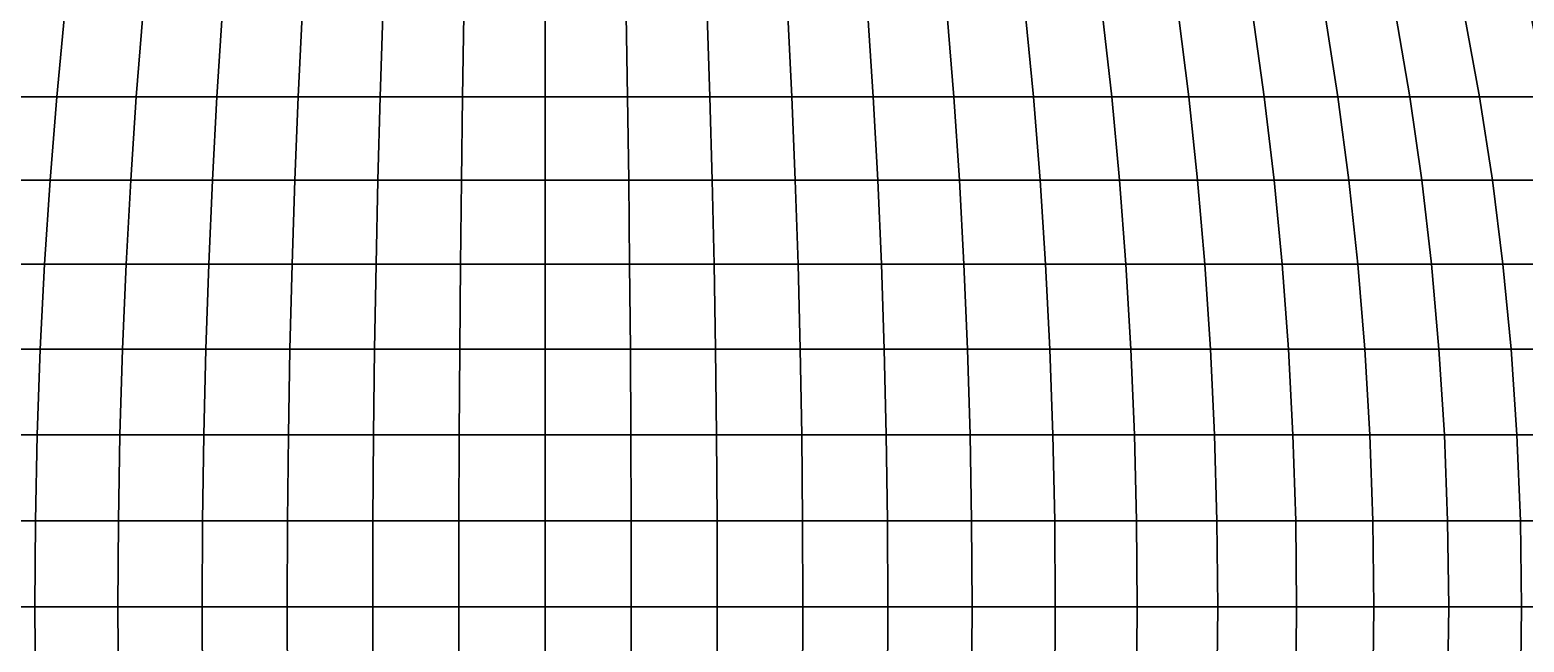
# Model space of a CAD drawing. Extents: x -610 to 610, y -610 to 610.
# Drawn here: x -179 to 340, y -12 to 200 of the extents above; entities that cross this region are included whole.
import ezdxf

# ---------------------------------------------------------------- set-up
doc = ezdxf.new("R2010")
doc.units = 0

msp = doc.modelspace()

# ---------------------------------------------------------------- linework, layer by layer
for points in [[(-196.524979, 176.957535, -549.250549), (-193.363068, 205.368057, -540.413574), (-166.613327, 205.368057, -549.250549), (-169.337814, 176.957535, -558.231934)], [(-169.337814, 176.957535, 558.231934), (-166.613327, 205.368057, 549.250549), (-193.363068, 205.368057, 540.413574), (-196.524979, 176.957535, 549.250549)], [(-169.337814, 176.957535, -558.231934), (-166.613327, 205.368057, -549.250549), (-139.462189, 205.368057, -556.764221), (-141.742691, 176.957535, -565.86853)], [(-141.742691, 176.957535, 565.86853), (-139.462189, 205.368057, 556.764221), (-166.613327, 205.368057, 549.250549), (-169.337814, 176.957535, 558.231934)], [(-141.742691, 176.957535, -565.86853), (-139.462189, 205.368057, -556.764221), (-111.975067, 205.368057, -562.936707), (-113.806099, 176.957535, -572.141907)], [(-113.806099, 176.957535, 572.141907), (-111.975067, 205.368057, 562.936707), (-139.462189, 205.368057, 556.764221), (-141.742691, 176.957535, 565.86853)], [(-113.806099, 176.957535, -572.141907), (-111.975067, 205.368057, -562.936707), (-84.218201, 205.368057, -567.75293), (-85.595345, 176.957535, -577.036926)], [(-85.595345, 176.957535, 577.036926), (-84.218201, 205.368057, 567.75293), (-111.975067, 205.368057, 562.936707), (-113.806099, 176.957535, 572.141907)], [(-85.595345, 176.957535, -577.036926), (-84.218201, 205.368057, -567.75293), (-56.258434, 205.368057, -571.201477), (-57.178379, 176.957535, -580.541809)], [(-57.178379, 176.957535, 580.541809), (-56.258434, 205.368057, 571.201477), (-84.218201, 205.368057, 567.75293), (-85.595345, 176.957535, 577.036926)], [(-57.178379, 176.957535, -580.541809), (-56.258434, 205.368057, -571.201477), (-28.163141, 205.368057, -573.273926), (-28.623669, 176.957535, -582.648132)], [(-28.623669, 176.957535, 582.648132), (-28.163141, 205.368057, 573.273926), (-56.258434, 205.368057, 571.201477), (-57.178379, 176.957535, 580.541809)], [(-28.623669, 176.957535, -582.648132), (-28.163141, 205.368057, -573.273926), (0, 205.368057, -573.965271), (0, 176.957535, -583.35083)], [(0, 176.957535, 583.35083), (0, 205.368057, 573.965271), (-28.163141, 205.368057, 573.273926), (-28.623669, 176.957535, 582.648132)], [(28.623669, 176.957535, -582.648132), (0, 176.957535, -583.35083), (0, 205.368057, -573.965271), (28.163141, 205.368057, -573.273926)], [(0, 176.957535, 583.35083), (28.623669, 176.957535, 582.648132), (28.163141, 205.368057, 573.273926), (0, 205.368057, 573.965271)], [(57.178379, 176.957535, -580.541809), (28.623669, 176.957535, -582.648132), (28.163141, 205.368057, -573.273926), (56.258434, 205.368057, -571.201477)], [(28.623669, 176.957535, 582.648132), (57.178379, 176.957535, 580.541809), (56.258434, 205.368057, 571.201477), (28.163141, 205.368057, 573.273926)], [(85.595345, 176.957535, -577.036926), (57.178379, 176.957535, -580.541809), (56.258434, 205.368057, -571.201477), (84.218201, 205.368057, -567.75293)], [(57.178379, 176.957535, 580.541809), (85.595345, 176.957535, 577.036926), (84.218201, 205.368057, 567.75293), (56.258434, 205.368057, 571.201477)], [(113.806099, 176.957535, -572.141907), (85.595345, 176.957535, -577.036926), (84.218201, 205.368057, -567.75293), (111.975067, 205.368057, -562.936707)], [(85.595345, 176.957535, 577.036926), (113.806099, 176.957535, 572.141907), (111.975067, 205.368057, 562.936707), (84.218201, 205.368057, 567.75293)], [(141.742691, 176.957535, -565.86853), (113.806099, 176.957535, -572.141907), (111.975067, 205.368057, -562.936707), (139.462189, 205.368057, -556.764221)], [(113.806099, 176.957535, 572.141907), (141.742691, 176.957535, 565.86853), (139.462189, 205.368057, 556.764221), (111.975067, 205.368057, 562.936707)], [(169.337814, 176.957535, -558.231934), (141.742691, 176.957535, -565.86853), (139.462189, 205.368057, -556.764221), (166.613327, 205.368057, -549.250549)], [(141.742691, 176.957535, 565.86853), (169.337814, 176.957535, 558.231934), (166.613327, 205.368057, 549.250549), (139.462189, 205.368057, 556.764221)], [(196.524979, 176.957535, -549.250549), (169.337814, 176.957535, -558.231934), (166.613327, 205.368057, -549.250549), (193.363068, 205.368057, -540.413574)], [(169.337814, 176.957535, 558.231934), (196.524979, 176.957535, 549.250549), (193.363068, 205.368057, 540.413574), (166.613327, 205.368057, 549.250549)], [(223.238693, 176.957535, -538.945862), (196.524979, 176.957535, -549.250549), (193.363068, 205.368057, -540.413574), (219.647003, 205.368057, -530.27478)], [(196.524979, 176.957535, 549.250549), (223.238693, 176.957535, 538.945862), (219.647003, 205.368057, 530.27478), (193.363068, 205.368057, 540.413574)], [(249.414612, 176.957535, -527.342896), (223.238693, 176.957535, -538.945862), (219.647003, 205.368057, -530.27478), (245.401779, 205.368057, -518.858459)], [(223.238693, 176.957535, 538.945862), (249.414612, 176.957535, 527.342896), (245.401779, 205.368057, 518.858459), (219.647003, 205.368057, 530.27478)], [(274.989685, 176.957535, -514.469482), (249.414612, 176.957535, -527.342896), (245.401779, 205.368057, -518.858459), (270.565338, 205.368057, -506.192169)], [(249.414612, 176.957535, 527.342896), (274.989685, 176.957535, 514.469482), (270.565338, 205.368057, 506.192169), (245.401779, 205.368057, 518.858459)], [(299.902252, 176.957535, -500.356689), (274.989685, 176.957535, -514.469482), (270.565338, 205.368057, -506.192169), (295.077118, 205.368057, -492.306427)], [(274.989685, 176.957535, 514.469482), (299.902252, 176.957535, 500.356689), (295.077118, 205.368057, 492.306427), (270.565338, 205.368057, 506.192169)], [(324.092346, 176.957535, -485.038483), (299.902252, 176.957535, -500.356689), (295.077118, 205.368057, -492.306427), (318.878021, 205.368057, -477.23468)], [(299.902252, 176.957535, 500.356689), (324.092346, 176.957535, 485.038483), (318.878021, 205.368057, 477.23468), (295.077118, 205.368057, 492.306427)], [(347.501678, 176.957535, -468.551788), (324.092346, 176.957535, -485.038483), (318.878021, 205.368057, -477.23468), (341.910706, 205.368057, -461.013214)], [(324.092346, 176.957535, 485.038483), (347.501678, 176.957535, 468.551788), (341.910706, 205.368057, 461.013214), (318.878021, 205.368057, 477.23468)], [(-199.21344, 148.120712, -556.764221), (-196.524979, 176.957535, -549.250549), (-169.337814, 176.957535, -558.231934), (-171.654343, 148.120712, -565.86853)], [(-171.654343, 148.120712, 565.86853), (-169.337814, 176.957535, 558.231934), (-196.524979, 176.957535, 549.250549), (-199.21344, 148.120712, 556.764221)], [(-171.654343, 148.120712, -565.86853), (-169.337814, 176.957535, -558.231934), (-141.742691, 176.957535, -565.86853), (-143.681732, 148.120712, -573.609619)], [(-143.681732, 148.120712, 573.609619), (-141.742691, 176.957535, 565.86853), (-169.337814, 176.957535, 558.231934), (-171.654343, 148.120712, 565.86853)], [(-143.681732, 148.120712, -573.609619), (-141.742691, 176.957535, -565.86853), (-113.806099, 176.957535, -572.141907), (-115.362961, 148.120712, -579.96875)], [(-115.362961, 148.120712, 579.96875), (-113.806099, 176.957535, 572.141907), (-141.742691, 176.957535, 565.86853), (-143.681732, 148.120712, 573.609619)], [(-115.362961, 148.120712, -579.96875), (-113.806099, 176.957535, -572.141907), (-85.595345, 176.957535, -577.036926), (-86.766289, 148.120712, -584.930786)], [(-86.766289, 148.120712, 584.930786), (-85.595345, 176.957535, 577.036926), (-113.806099, 176.957535, 572.141907), (-115.362961, 148.120712, 579.96875)], [(-86.766289, 148.120712, -584.930786), (-85.595345, 176.957535, -577.036926), (-57.178379, 176.957535, -580.541809), (-57.960579, 148.120712, -588.483643)], [(-57.960579, 148.120712, 588.483643), (-57.178379, 176.957535, 580.541809), (-85.595345, 176.957535, 577.036926), (-86.766289, 148.120712, 584.930786)], [(-57.960579, 148.120712, -588.483643), (-57.178379, 176.957535, -580.541809), (-28.623669, 176.957535, -582.648132), (-29.01524, 148.120712, -590.618774)], [(-29.01524, 148.120712, 590.618774), (-28.623669, 176.957535, 582.648132), (-57.178379, 176.957535, 580.541809), (-57.960579, 148.120712, 588.483643)], [(-29.01524, 148.120712, -590.618774), (-28.623669, 176.957535, -582.648132), (0, 176.957535, -583.35083), (0, 148.120712, -591.331055)], [(0, 148.120712, 591.331055), (0, 176.957535, 583.35083), (-28.623669, 176.957535, 582.648132), (-29.01524, 148.120712, 590.618774)], [(29.01524, 148.120712, -590.618774), (0, 148.120712, -591.331055), (0, 176.957535, -583.35083), (28.623669, 176.957535, -582.648132)], [(0, 148.120712, 591.331055), (29.01524, 148.120712, 590.618774), (28.623669, 176.957535, 582.648132), (0, 176.957535, 583.35083)], [(57.960579, 148.120712, -588.483643), (29.01524, 148.120712, -590.618774), (28.623669, 176.957535, -582.648132), (57.178379, 176.957535, -580.541809)], [(29.01524, 148.120712, 590.618774), (57.960579, 148.120712, 588.483643), (57.178379, 176.957535, 580.541809), (28.623669, 176.957535, 582.648132)], [(86.766289, 148.120712, -584.930786), (57.960579, 148.120712, -588.483643), (57.178379, 176.957535, -580.541809), (85.595345, 176.957535, -577.036926)], [(57.960579, 148.120712, 588.483643), (86.766289, 148.120712, 584.930786), (85.595345, 176.957535, 577.036926), (57.178379, 176.957535, 580.541809)], [(115.362961, 148.120712, -579.96875), (86.766289, 148.120712, -584.930786), (85.595345, 176.957535, -577.036926), (113.806099, 176.957535, -572.141907)], [(86.766289, 148.120712, 584.930786), (115.362961, 148.120712, 579.96875), (113.806099, 176.957535, 572.141907), (85.595345, 176.957535, 577.036926)], [(143.681732, 148.120712, -573.609619), (115.362961, 148.120712, -579.96875), (113.806099, 176.957535, -572.141907), (141.742691, 176.957535, -565.86853)], [(115.362961, 148.120712, 579.96875), (143.681732, 148.120712, 573.609619), (141.742691, 176.957535, 565.86853), (113.806099, 176.957535, 572.141907)], [(171.654343, 148.120712, -565.86853), (143.681732, 148.120712, -573.609619), (141.742691, 176.957535, -565.86853), (169.337814, 176.957535, -558.231934)], [(143.681732, 148.120712, 573.609619), (171.654343, 148.120712, 565.86853), (169.337814, 176.957535, 558.231934), (141.742691, 176.957535, 565.86853)], [(199.21344, 148.120712, -556.764221), (171.654343, 148.120712, -565.86853), (169.337814, 176.957535, -558.231934), (196.524979, 176.957535, -549.250549)], [(171.654343, 148.120712, 565.86853), (199.21344, 148.120712, 556.764221), (196.524979, 176.957535, 549.250549), (169.337814, 176.957535, 558.231934)], [(226.292603, 148.120712, -546.318665), (199.21344, 148.120712, -556.764221), (196.524979, 176.957535, -549.250549), (223.238693, 176.957535, -538.945862)], [(199.21344, 148.120712, 556.764221), (226.292603, 148.120712, 546.318665), (223.238693, 176.957535, 538.945862), (196.524979, 176.957535, 549.250549)], [(252.826614, 148.120712, -534.556946), (226.292603, 148.120712, -546.318665), (223.238693, 176.957535, -538.945862), (249.414612, 176.957535, -527.342896)], [(226.292603, 148.120712, 546.318665), (252.826614, 148.120712, 534.556946), (249.414612, 176.957535, 527.342896), (223.238693, 176.957535, 538.945862)], [(278.751526, 148.120712, -521.507385), (252.826614, 148.120712, -534.556946), (249.414612, 176.957535, -527.342896), (274.989685, 176.957535, -514.469482)], [(252.826614, 148.120712, 534.556946), (278.751526, 148.120712, 521.507385), (274.989685, 176.957535, 514.469482), (249.414612, 176.957535, 527.342896)], [(304.004913, 148.120712, -507.201569), (278.751526, 148.120712, -521.507385), (274.989685, 176.957535, -514.469482), (299.902252, 176.957535, -500.356689)], [(278.751526, 148.120712, 521.507385), (304.004913, 148.120712, 507.201569), (299.902252, 176.957535, 500.356689), (274.989685, 176.957535, 514.469482)], [(328.525909, 148.120712, -491.673798), (304.004913, 148.120712, -507.201569), (299.902252, 176.957535, -500.356689), (324.092346, 176.957535, -485.038483)], [(304.004913, 148.120712, 507.201569), (328.525909, 148.120712, 491.673798), (324.092346, 176.957535, 485.038483), (299.902252, 176.957535, 500.356689)], [(352.255493, 148.120712, -474.961548), (328.525909, 148.120712, -491.673798), (324.092346, 176.957535, -485.038483), (347.501678, 176.957535, -468.551788)], [(328.525909, 148.120712, 491.673798), (352.255493, 148.120712, 474.961548), (347.501678, 176.957535, 468.551788), (324.092346, 176.957535, 485.038483)], [(-201.421967, 118.927063, -562.936707), (-199.21344, 148.120712, -556.764221), (-171.654343, 148.120712, -565.86853), (-173.557358, 118.927063, -572.141907)], [(-173.557358, 118.927063, 572.141907), (-171.654343, 148.120712, 565.86853), (-199.21344, 148.120712, 556.764221), (-201.421967, 118.927063, 562.936707)], [(-173.557358, 118.927063, -572.141907), (-171.654343, 148.120712, -565.86853), (-143.681732, 148.120712, -573.609619), (-145.274612, 118.927063, -579.96875)], [(-145.274612, 118.927063, 579.96875), (-143.681732, 148.120712, 573.609619), (-171.654343, 148.120712, 565.86853), (-173.557358, 118.927063, 572.141907)], [(-145.274612, 118.927063, -579.96875), (-143.681732, 148.120712, -573.609619), (-115.362961, 148.120712, -579.96875), (-116.641907, 118.927063, -586.398499)], [(-116.641907, 118.927063, 586.398499), (-115.362961, 148.120712, 579.96875), (-143.681732, 148.120712, 573.609619), (-145.274612, 118.927063, 579.96875)], [(-116.641907, 118.927063, -586.398499), (-115.362961, 148.120712, -579.96875), (-86.766289, 148.120712, -584.930786), (-87.728203, 118.927063, -591.415527)], [(-87.728203, 118.927063, 591.415527), (-86.766289, 148.120712, 584.930786), (-115.362961, 148.120712, 579.96875), (-116.641907, 118.927063, 586.398499)], [(-87.728203, 118.927063, -591.415527), (-86.766289, 148.120712, -584.930786), (-57.960579, 148.120712, -588.483643), (-58.603146, 118.927063, -595.007751)], [(-58.603146, 118.927063, 595.007751), (-57.960579, 148.120712, 588.483643), (-86.766289, 148.120712, 584.930786), (-87.728203, 118.927063, 591.415527)], [(-58.603146, 118.927063, -595.007751), (-57.960579, 148.120712, -588.483643), (-29.01524, 148.120712, -590.618774), (-29.33691, 118.927063, -597.166504)], [(-29.33691, 118.927063, 597.166504), (-29.01524, 148.120712, 590.618774), (-57.960579, 148.120712, 588.483643), (-58.603146, 118.927063, 595.007751)], [(-29.33691, 118.927063, -597.166504), (-29.01524, 148.120712, -590.618774), (0, 148.120712, -591.331055), (0, 118.927063, -597.886719)], [(0, 118.927063, 597.886719), (0, 148.120712, 591.331055), (-29.01524, 148.120712, 590.618774), (-29.33691, 118.927063, 597.166504)], [(29.33691, 118.927063, -597.166504), (0, 118.927063, -597.886719), (0, 148.120712, -591.331055), (29.01524, 148.120712, -590.618774)], [(0, 118.927063, 597.886719), (29.33691, 118.927063, 597.166504), (29.01524, 148.120712, 590.618774), (0, 148.120712, 591.331055)], [(58.603146, 118.927063, -595.007751), (29.33691, 118.927063, -597.166504), (29.01524, 148.120712, -590.618774), (57.960579, 148.120712, -588.483643)], [(29.33691, 118.927063, 597.166504), (58.603146, 118.927063, 595.007751), (57.960579, 148.120712, 588.483643), (29.01524, 148.120712, 590.618774)], [(87.728203, 118.927063, -591.415527), (58.603146, 118.927063, -595.007751), (57.960579, 148.120712, -588.483643), (86.766289, 148.120712, -584.930786)], [(58.603146, 118.927063, 595.007751), (87.728203, 118.927063, 591.415527), (86.766289, 148.120712, 584.930786), (57.960579, 148.120712, 588.483643)], [(116.641907, 118.927063, -586.398499), (87.728203, 118.927063, -591.415527), (86.766289, 148.120712, -584.930786), (115.362961, 148.120712, -579.96875)], [(87.728203, 118.927063, 591.415527), (116.641907, 118.927063, 586.398499), (115.362961, 148.120712, 579.96875), (86.766289, 148.120712, 584.930786)], [(145.274612, 118.927063, -579.96875), (116.641907, 118.927063, -586.398499), (115.362961, 148.120712, -579.96875), (143.681732, 148.120712, -573.609619)], [(116.641907, 118.927063, 586.398499), (145.274612, 118.927063, 579.96875), (143.681732, 148.120712, 573.609619), (115.362961, 148.120712, 579.96875)], [(173.557358, 118.927063, -572.141907), (145.274612, 118.927063, -579.96875), (143.681732, 148.120712, -573.609619), (171.654343, 148.120712, -565.86853)], [(145.274612, 118.927063, 579.96875), (173.557358, 118.927063, 572.141907), (171.654343, 148.120712, 565.86853), (143.681732, 148.120712, 573.609619)], [(201.421967, 118.927063, -562.936707), (173.557358, 118.927063, -572.141907), (171.654343, 148.120712, -565.86853), (199.21344, 148.120712, -556.764221)], [(173.557358, 118.927063, 572.141907), (201.421967, 118.927063, 562.936707), (199.21344, 148.120712, 556.764221), (171.654343, 148.120712, 565.86853)], [(228.801331, 118.927063, -552.375305), (201.421967, 118.927063, -562.936707), (199.21344, 148.120712, -556.764221), (226.292603, 148.120712, -546.318665)], [(201.421967, 118.927063, 562.936707), (228.801331, 118.927063, 552.375305), (226.292603, 148.120712, 546.318665), (199.21344, 148.120712, 556.764221)], [(255.629517, 118.927063, -540.483154), (228.801331, 118.927063, -552.375305), (226.292603, 148.120712, -546.318665), (252.826614, 148.120712, -534.556946)], [(228.801331, 118.927063, 552.375305), (255.629517, 118.927063, 540.483154), (252.826614, 148.120712, 534.556946), (226.292603, 148.120712, 546.318665)], [(281.841858, 118.927063, -527.289001), (255.629517, 118.927063, -540.483154), (252.826614, 148.120712, -534.556946), (278.751526, 148.120712, -521.507385)], [(255.629517, 118.927063, 540.483154), (281.841858, 118.927063, 527.289001), (278.751526, 148.120712, 521.507385), (252.826614, 148.120712, 534.556946)], [(307.375214, 118.927063, -512.824524), (281.841858, 118.927063, -527.289001), (278.751526, 148.120712, -521.507385), (304.004913, 148.120712, -507.201569)], [(281.841858, 118.927063, 527.289001), (307.375214, 118.927063, 512.824524), (304.004913, 148.120712, 507.201569), (278.751526, 148.120712, 521.507385)], [(332.16806, 118.927063, -497.124634), (307.375214, 118.927063, -512.824524), (304.004913, 148.120712, -507.201569), (328.525909, 148.120712, -491.673798)], [(307.375214, 118.927063, 512.824524), (332.16806, 118.927063, 497.124634), (328.525909, 148.120712, 491.673798), (304.004913, 148.120712, 507.201569)], [(356.160706, 118.927063, -480.227112), (332.16806, 118.927063, -497.124634), (328.525909, 148.120712, -491.673798), (352.255493, 148.120712, -474.961548)], [(332.16806, 118.927063, 497.124634), (356.160706, 118.927063, 480.227112), (352.255493, 148.120712, 474.961548), (328.525909, 148.120712, 491.673798)], [(-203.145248, 89.446892, -567.75293), (-201.421967, 118.927063, -562.936707), (-173.557358, 118.927063, -572.141907), (-175.042236, 89.446892, -577.036926)], [(-175.042236, 89.446892, 577.036926), (-173.557358, 118.927063, 572.141907), (-201.421967, 118.927063, 562.936707), (-203.145248, 89.446892, 567.75293)], [(-175.042236, 89.446892, -577.036926), (-173.557358, 118.927063, -572.141907), (-145.274612, 118.927063, -579.96875), (-146.517532, 89.446892, -584.930786)], [(-146.517532, 89.446892, 584.930786), (-145.274612, 118.927063, 579.96875), (-173.557358, 118.927063, 572.141907), (-175.042236, 89.446892, 577.036926)], [(-146.517532, 89.446892, -584.930786), (-145.274612, 118.927063, -579.96875), (-116.641907, 118.927063, -586.398499), (-117.639854, 89.446892, -591.415527)], [(-117.639854, 89.446892, 591.415527), (-116.641907, 118.927063, 586.398499), (-145.274612, 118.927063, 579.96875), (-146.517532, 89.446892, 584.930786)], [(-117.639854, 89.446892, -591.415527), (-116.641907, 118.927063, -586.398499), (-87.728203, 118.927063, -591.415527), (-88.478767, 89.446892, -596.475403)], [(-88.478767, 89.446892, 596.475403), (-87.728203, 118.927063, 591.415527), (-116.641907, 118.927063, 586.398499), (-117.639854, 89.446892, 591.415527)], [(-88.478767, 89.446892, -596.475403), (-87.728203, 118.927063, -591.415527), (-58.603146, 118.927063, -595.007751), (-59.10453, 89.446892, -600.098389)], [(-59.10453, 89.446892, 600.098389), (-58.603146, 118.927063, 595.007751), (-87.728203, 118.927063, 591.415527), (-88.478767, 89.446892, 596.475403)], [(-59.10453, 89.446892, -600.098389), (-58.603146, 118.927063, -595.007751), (-29.33691, 118.927063, -597.166504), (-29.587906, 89.446892, -602.275635)], [(-29.587906, 89.446892, 602.275635), (-29.33691, 118.927063, 597.166504), (-58.603146, 118.927063, 595.007751), (-59.10453, 89.446892, 600.098389)], [(-29.587906, 89.446892, -602.275635), (-29.33691, 118.927063, -597.166504), (0, 118.927063, -597.886719), (0, 89.446892, -603.002014)], [(0, 89.446892, 603.002014), (0, 118.927063, 597.886719), (-29.33691, 118.927063, 597.166504), (-29.587906, 89.446892, 602.275635)], [(29.587906, 89.446892, -602.275635), (0, 89.446892, -603.002014), (0, 118.927063, -597.886719), (29.33691, 118.927063, -597.166504)], [(0, 89.446892, 603.002014), (29.587906, 89.446892, 602.275635), (29.33691, 118.927063, 597.166504), (0, 118.927063, 597.886719)], [(59.10453, 89.446892, -600.098389), (29.587906, 89.446892, -602.275635), (29.33691, 118.927063, -597.166504), (58.603146, 118.927063, -595.007751)], [(29.587906, 89.446892, 602.275635), (59.10453, 89.446892, 600.098389), (58.603146, 118.927063, 595.007751), (29.33691, 118.927063, 597.166504)], [(88.478767, 89.446892, -596.475403), (59.10453, 89.446892, -600.098389), (58.603146, 118.927063, -595.007751), (87.728203, 118.927063, -591.415527)], [(59.10453, 89.446892, 600.098389), (88.478767, 89.446892, 596.475403), (87.728203, 118.927063, 591.415527), (58.603146, 118.927063, 595.007751)], [(117.639854, 89.446892, -591.415527), (88.478767, 89.446892, -596.475403), (87.728203, 118.927063, -591.415527), (116.641907, 118.927063, -586.398499)], [(88.478767, 89.446892, 596.475403), (117.639854, 89.446892, 591.415527), (116.641907, 118.927063, 586.398499), (87.728203, 118.927063, 591.415527)], [(146.517532, 89.446892, -584.930786), (117.639854, 89.446892, -591.415527), (116.641907, 118.927063, -586.398499), (145.274612, 118.927063, -579.96875)], [(117.639854, 89.446892, 591.415527), (146.517532, 89.446892, 584.930786), (145.274612, 118.927063, 579.96875), (116.641907, 118.927063, 586.398499)], [(175.042236, 89.446892, -577.036926), (146.517532, 89.446892, -584.930786), (145.274612, 118.927063, -579.96875), (173.557358, 118.927063, -572.141907)], [(146.517532, 89.446892, 584.930786), (175.042236, 89.446892, 577.036926), (173.557358, 118.927063, 572.141907), (145.274612, 118.927063, 579.96875)], [(203.145248, 89.446892, -567.75293), (175.042236, 89.446892, -577.036926), (173.557358, 118.927063, -572.141907), (201.421967, 118.927063, -562.936707)], [(175.042236, 89.446892, 577.036926), (203.145248, 89.446892, 567.75293), (201.421967, 118.927063, 562.936707), (173.557358, 118.927063, 572.141907)], [(230.758881, 89.446892, -557.101196), (203.145248, 89.446892, -567.75293), (201.421967, 118.927063, -562.936707), (228.801331, 118.927063, -552.375305)], [(203.145248, 89.446892, 567.75293), (230.758881, 89.446892, 557.101196), (228.801331, 118.927063, 552.375305), (201.421967, 118.927063, 562.936707)], [(257.816589, 89.446892, -545.107361), (230.758881, 89.446892, -557.101196), (228.801331, 118.927063, -552.375305), (255.629517, 118.927063, -540.483154)], [(230.758881, 89.446892, 557.101196), (257.816589, 89.446892, 545.107361), (255.629517, 118.927063, 540.483154), (228.801331, 118.927063, 552.375305)], [(284.253174, 89.446892, -531.800293), (257.816589, 89.446892, -545.107361), (255.629517, 118.927063, -540.483154), (281.841858, 118.927063, -527.289001)], [(257.816589, 89.446892, 545.107361), (284.253174, 89.446892, 531.800293), (281.841858, 118.927063, 527.289001), (255.629517, 118.927063, 540.483154)], [(310.004974, 89.446892, -517.212097), (284.253174, 89.446892, -531.800293), (281.841858, 118.927063, -527.289001), (307.375214, 118.927063, -512.824524)], [(284.253174, 89.446892, 531.800293), (310.004974, 89.446892, 517.212097), (307.375214, 118.927063, 512.824524), (281.841858, 118.927063, 527.289001)], [(335.009979, 89.446892, -501.377838), (310.004974, 89.446892, -517.212097), (307.375214, 118.927063, -512.824524), (332.16806, 118.927063, -497.124634)], [(310.004974, 89.446892, 517.212097), (335.009979, 89.446892, 501.377838), (332.16806, 118.927063, 497.124634), (307.375214, 118.927063, 512.824524)], [(359.207886, 89.446892, -484.335724), (335.009979, 89.446892, -501.377838), (332.16806, 118.927063, -497.124634), (356.160706, 118.927063, -480.227112)], [(335.009979, 89.446892, 501.377838), (359.207886, 89.446892, 484.335724), (356.160706, 118.927063, 480.227112), (332.16806, 118.927063, 497.124634)], [(-204.37915, 59.751247, -571.201477), (-203.145248, 89.446892, -567.75293), (-175.042236, 89.446892, -577.036926), (-176.105438, 59.751247, -580.541809)], [(-176.105438, 59.751247, 580.541809), (-175.042236, 89.446892, 577.036926), (-203.145248, 89.446892, 567.75293), (-204.37915, 59.751247, 571.201477)], [(-176.105438, 59.751247, -580.541809), (-175.042236, 89.446892, -577.036926), (-146.517532, 89.446892, -584.930786), (-147.407471, 59.751247, -588.483643)], [(-147.407471, 59.751247, 588.483643), (-146.517532, 89.446892, 584.930786), (-175.042236, 89.446892, 577.036926), (-176.105438, 59.751247, 580.541809)], [(-147.407471, 59.751247, -588.483643), (-146.517532, 89.446892, -584.930786), (-117.639854, 89.446892, -591.415527), (-118.354393, 59.751247, -595.007751)], [(-118.354393, 59.751247, 595.007751), (-117.639854, 89.446892, 591.415527), (-146.517532, 89.446892, 584.930786), (-147.407471, 59.751247, 588.483643)], [(-118.354393, 59.751247, -595.007751), (-117.639854, 89.446892, -591.415527), (-88.478767, 89.446892, -596.475403), (-89.01619, 59.751247, -600.098389)], [(-89.01619, 59.751247, 600.098389), (-88.478767, 89.446892, 596.475403), (-117.639854, 89.446892, 591.415527), (-118.354393, 59.751247, 595.007751)], [(-89.01619, 59.751247, -600.098389), (-88.478767, 89.446892, -596.475403), (-59.10453, 89.446892, -600.098389), (-59.463531, 59.751247, -603.743347)], [(-59.463531, 59.751247, 603.743347), (-59.10453, 89.446892, 600.098389), (-88.478767, 89.446892, 596.475403), (-89.01619, 59.751247, 600.098389)], [(-59.463531, 59.751247, -603.743347), (-59.10453, 89.446892, -600.098389), (-29.587906, 89.446892, -602.275635), (-29.767622, 59.751247, -605.933899)], [(-29.767622, 59.751247, 605.933899), (-29.587906, 89.446892, 602.275635), (-59.10453, 89.446892, 600.098389), (-59.463531, 59.751247, 603.743347)], [(-29.767622, 59.751247, -605.933899), (-29.587906, 89.446892, -602.275635), (0, 89.446892, -603.002014), (0, 59.751247, -606.664612)], [(0, 59.751247, 606.664612), (0, 89.446892, 603.002014), (-29.587906, 89.446892, 602.275635), (-29.767622, 59.751247, 605.933899)], [(29.767622, 59.751247, -605.933899), (0, 59.751247, -606.664612), (0, 89.446892, -603.002014), (29.587906, 89.446892, -602.275635)], [(0, 59.751247, 606.664612), (29.767622, 59.751247, 605.933899), (29.587906, 89.446892, 602.275635), (0, 89.446892, 603.002014)], [(59.463531, 59.751247, -603.743347), (29.767622, 59.751247, -605.933899), (29.587906, 89.446892, -602.275635), (59.10453, 89.446892, -600.098389)], [(29.767622, 59.751247, 605.933899), (59.463531, 59.751247, 603.743347), (59.10453, 89.446892, 600.098389), (29.587906, 89.446892, 602.275635)], [(89.01619, 59.751247, -600.098389), (59.463531, 59.751247, -603.743347), (59.10453, 89.446892, -600.098389), (88.478767, 89.446892, -596.475403)], [(59.463531, 59.751247, 603.743347), (89.01619, 59.751247, 600.098389), (88.478767, 89.446892, 596.475403), (59.10453, 89.446892, 600.098389)], [(118.354393, 59.751247, -595.007751), (89.01619, 59.751247, -600.098389), (88.478767, 89.446892, -596.475403), (117.639854, 89.446892, -591.415527)], [(89.01619, 59.751247, 600.098389), (118.354393, 59.751247, 595.007751), (117.639854, 89.446892, 591.415527), (88.478767, 89.446892, 596.475403)], [(147.407471, 59.751247, -588.483643), (118.354393, 59.751247, -595.007751), (117.639854, 89.446892, -591.415527), (146.517532, 89.446892, -584.930786)], [(118.354393, 59.751247, 595.007751), (147.407471, 59.751247, 588.483643), (146.517532, 89.446892, 584.930786), (117.639854, 89.446892, 591.415527)], [(176.105438, 59.751247, -580.541809), (147.407471, 59.751247, -588.483643), (146.517532, 89.446892, -584.930786), (175.042236, 89.446892, -577.036926)], [(147.407471, 59.751247, 588.483643), (176.105438, 59.751247, 580.541809), (175.042236, 89.446892, 577.036926), (146.517532, 89.446892, 584.930786)], [(204.37915, 59.751247, -571.201477), (176.105438, 59.751247, -580.541809), (175.042236, 89.446892, -577.036926), (203.145248, 89.446892, -567.75293)], [(176.105438, 59.751247, 580.541809), (204.37915, 59.751247, 571.201477), (203.145248, 89.446892, 567.75293), (175.042236, 89.446892, 577.036926)], [(232.160507, 59.751247, -560.484985), (204.37915, 59.751247, -571.201477), (203.145248, 89.446892, -567.75293), (230.758881, 89.446892, -557.101196)], [(204.37915, 59.751247, 571.201477), (232.160507, 59.751247, 560.484985), (230.758881, 89.446892, 557.101196), (203.145248, 89.446892, 567.75293)], [(259.382538, 59.751247, -548.418335), (232.160507, 59.751247, -560.484985), (230.758881, 89.446892, -557.101196), (257.816589, 89.446892, -545.107361)], [(232.160507, 59.751247, 560.484985), (259.382538, 59.751247, 548.418335), (257.816589, 89.446892, 545.107361), (230.758881, 89.446892, 557.101196)], [(285.979706, 59.751247, -535.030396), (259.382538, 59.751247, -548.418335), (257.816589, 89.446892, -545.107361), (284.253174, 89.446892, -531.800293)], [(259.382538, 59.751247, 548.418335), (285.979706, 59.751247, 535.030396), (284.253174, 89.446892, 531.800293), (257.816589, 89.446892, 545.107361)], [(311.887939, 59.751247, -520.353577), (285.979706, 59.751247, -535.030396), (284.253174, 89.446892, -531.800293), (310.004974, 89.446892, -517.212097)], [(285.979706, 59.751247, 535.030396), (311.887939, 59.751247, 520.353577), (310.004974, 89.446892, 517.212097), (284.253174, 89.446892, 531.800293)], [(337.0448, 59.751247, -504.423157), (311.887939, 59.751247, -520.353577), (310.004974, 89.446892, -517.212097), (335.009979, 89.446892, -501.377838)], [(311.887939, 59.751247, 520.353577), (337.0448, 59.751247, 504.423157), (335.009979, 89.446892, 501.377838), (310.004974, 89.446892, 517.212097)], [(361.389679, 59.751247, -487.277588), (337.0448, 59.751247, -504.423157), (335.009979, 89.446892, -501.377838), (359.207886, 89.446892, -484.335724)], [(337.0448, 59.751247, 504.423157), (361.389679, 59.751247, 487.277588), (359.207886, 89.446892, 484.335724), (335.009979, 89.446892, 501.377838)], [(-205.120667, 29.911655, -573.273926), (-204.37915, 59.751247, -571.201477), (-176.105438, 59.751247, -580.541809), (-176.744385, 29.911655, -582.648132)], [(-176.744385, 29.911655, 582.648132), (-176.105438, 59.751247, 580.541809), (-204.37915, 59.751247, 571.201477), (-205.120667, 29.911655, 573.273926)], [(-176.744385, 29.911655, -582.648132), (-176.105438, 59.751247, -580.541809), (-147.407471, 59.751247, -588.483643), (-147.942291, 29.911655, -590.618774)], [(-147.942291, 29.911655, 590.618774), (-147.407471, 59.751247, 588.483643), (-176.105438, 59.751247, 580.541809), (-176.744385, 29.911655, 582.648132)], [(-147.942291, 29.911655, -590.618774), (-147.407471, 59.751247, -588.483643), (-118.354393, 59.751247, -595.007751), (-118.783813, 29.911655, -597.166504)], [(-118.783813, 29.911655, 597.166504), (-118.354393, 59.751247, 595.007751), (-147.407471, 59.751247, 588.483643), (-147.942291, 29.911655, 590.618774)], [(-118.783813, 29.911655, -597.166504), (-118.354393, 59.751247, -595.007751), (-89.01619, 59.751247, -600.098389), (-89.339149, 29.911655, -602.275635)], [(-89.339149, 29.911655, 602.275635), (-89.01619, 59.751247, 600.098389), (-118.354393, 59.751247, 595.007751), (-118.783813, 29.911655, 597.166504)], [(-89.339149, 29.911655, -602.275635), (-89.01619, 59.751247, -600.098389), (-59.463531, 59.751247, -603.743347), (-59.679276, 29.911655, -605.933899)], [(-59.679276, 29.911655, 605.933899), (-59.463531, 59.751247, 603.743347), (-89.01619, 59.751247, 600.098389), (-89.339149, 29.911655, 602.275635)], [(-59.679276, 29.911655, -605.933899), (-59.463531, 59.751247, -603.743347), (-29.767622, 59.751247, -605.933899), (-29.875624, 29.911655, -608.132324)], [(-29.875624, 29.911655, 608.132324), (-29.767622, 59.751247, 605.933899), (-59.463531, 59.751247, 603.743347), (-59.679276, 29.911655, 605.933899)], [(-29.875624, 29.911655, -608.132324), (-29.767622, 59.751247, -605.933899), (0, 59.751247, -606.664612), (0, 29.911655, -608.865723)], [(0, 29.911655, 608.865723), (0, 59.751247, 606.664612), (-29.767622, 59.751247, 605.933899), (-29.875624, 29.911655, 608.132324)], [(29.875624, 29.911655, -608.132324), (0, 29.911655, -608.865723), (0, 59.751247, -606.664612), (29.767622, 59.751247, -605.933899)], [(0, 29.911655, 608.865723), (29.875624, 29.911655, 608.132324), (29.767622, 59.751247, 605.933899), (0, 59.751247, 606.664612)], [(59.679276, 29.911655, -605.933899), (29.875624, 29.911655, -608.132324), (29.767622, 59.751247, -605.933899), (59.463531, 59.751247, -603.743347)], [(29.875624, 29.911655, 608.132324), (59.679276, 29.911655, 605.933899), (59.463531, 59.751247, 603.743347), (29.767622, 59.751247, 605.933899)], [(89.339149, 29.911655, -602.275635), (59.679276, 29.911655, -605.933899), (59.463531, 59.751247, -603.743347), (89.01619, 59.751247, -600.098389)], [(59.679276, 29.911655, 605.933899), (89.339149, 29.911655, 602.275635), (89.01619, 59.751247, 600.098389), (59.463531, 59.751247, 603.743347)], [(118.783813, 29.911655, -597.166504), (89.339149, 29.911655, -602.275635), (89.01619, 59.751247, -600.098389), (118.354393, 59.751247, -595.007751)], [(89.339149, 29.911655, 602.275635), (118.783813, 29.911655, 597.166504), (118.354393, 59.751247, 595.007751), (89.01619, 59.751247, 600.098389)], [(147.942291, 29.911655, -590.618774), (118.783813, 29.911655, -597.166504), (118.354393, 59.751247, -595.007751), (147.407471, 59.751247, -588.483643)], [(118.783813, 29.911655, 597.166504), (147.942291, 29.911655, 590.618774), (147.407471, 59.751247, 588.483643), (118.354393, 59.751247, 595.007751)], [(176.744385, 29.911655, -582.648132), (147.942291, 29.911655, -590.618774), (147.407471, 59.751247, -588.483643), (176.105438, 59.751247, -580.541809)], [(147.942291, 29.911655, 590.618774), (176.744385, 29.911655, 582.648132), (176.105438, 59.751247, 580.541809), (147.407471, 59.751247, 588.483643)], [(205.120667, 29.911655, -573.273926), (176.744385, 29.911655, -582.648132), (176.105438, 59.751247, -580.541809), (204.37915, 59.751247, -571.201477)], [(176.744385, 29.911655, 582.648132), (205.120667, 29.911655, 573.273926), (204.37915, 59.751247, 571.201477), (176.105438, 59.751247, 580.541809)], [(233.002823, 29.911655, -562.518555), (205.120667, 29.911655, -573.273926), (204.37915, 59.751247, -571.201477), (232.160507, 59.751247, -560.484985)], [(205.120667, 29.911655, 573.273926), (233.002823, 29.911655, 562.518555), (232.160507, 59.751247, 560.484985), (204.37915, 59.751247, 571.201477)], [(260.323639, 29.911655, -550.408081), (233.002823, 29.911655, -562.518555), (232.160507, 59.751247, -560.484985), (259.382538, 59.751247, -548.418335)], [(233.002823, 29.911655, 562.518555), (260.323639, 29.911655, 550.408081), (259.382538, 59.751247, 548.418335), (232.160507, 59.751247, 560.484985)], [(287.017303, 29.911655, -536.971619), (260.323639, 29.911655, -550.408081), (259.382538, 59.751247, -548.418335), (285.979706, 59.751247, -535.030396)], [(260.323639, 29.911655, 550.408081), (287.017303, 29.911655, 536.971619), (285.979706, 59.751247, 535.030396), (259.382538, 59.751247, 548.418335)], [(313.019531, 29.911655, -522.241516), (287.017303, 29.911655, -536.971619), (285.979706, 59.751247, -535.030396), (311.887939, 59.751247, -520.353577)], [(287.017303, 29.911655, 536.971619), (313.019531, 29.911655, 522.241516), (311.887939, 59.751247, 520.353577), (285.979706, 59.751247, 535.030396)], [(338.267639, 29.911655, -506.253326), (313.019531, 29.911655, -522.241516), (311.887939, 59.751247, -520.353577), (337.0448, 59.751247, -504.423157)], [(313.019531, 29.911655, 522.241516), (338.267639, 29.911655, 506.253326), (337.0448, 59.751247, 504.423157), (311.887939, 59.751247, 520.353577)], [(362.700867, 29.911655, -489.045502), (338.267639, 29.911655, -506.253326), (337.0448, 59.751247, -504.423157), (361.389679, 59.751247, -487.277588)], [(338.267639, 29.911655, 506.253326), (362.700867, 29.911655, 489.045502), (361.389679, 59.751247, 487.277588), (337.0448, 59.751247, 504.423157)], [(-205.368057, 0, -573.965271), (-205.120667, 29.911655, -573.273926), (-176.744385, 29.911655, -582.648132), (-176.957535, 0, -583.35083)], [(-176.957535, 0, 583.35083), (-176.744385, 29.911655, 582.648132), (-205.120667, 29.911655, 573.273926), (-205.368057, 0, 573.965271)], [(-176.957535, 0, -583.35083), (-176.744385, 29.911655, -582.648132), (-147.942291, 29.911655, -590.618774), (-148.120712, 0, -591.331055)], [(-148.120712, 0, 591.331055), (-147.942291, 29.911655, 590.618774), (-176.744385, 29.911655, 582.648132), (-176.957535, 0, 583.35083)], [(-148.120712, 0, -591.331055), (-147.942291, 29.911655, -590.618774), (-118.783813, 29.911655, -597.166504), (-118.927063, 0, -597.886719)], [(-118.927063, 0, 597.886719), (-118.783813, 29.911655, 597.166504), (-147.942291, 29.911655, 590.618774), (-148.120712, 0, 591.331055)], [(-118.927063, 0, -597.886719), (-118.783813, 29.911655, -597.166504), (-89.339149, 29.911655, -602.275635), (-89.446892, 0, -603.002014)], [(-89.446892, 0, 603.002014), (-89.339149, 29.911655, 602.275635), (-118.783813, 29.911655, 597.166504), (-118.927063, 0, 597.886719)], [(-89.446892, 0, -603.002014), (-89.339149, 29.911655, -602.275635), (-59.679276, 29.911655, -605.933899), (-59.751247, 0, -606.664612)], [(-59.751247, 0, 606.664612), (-59.679276, 29.911655, 605.933899), (-89.339149, 29.911655, 602.275635), (-89.446892, 0, 603.002014)], [(-59.751247, 0, -606.664612), (-59.679276, 29.911655, -605.933899), (-29.875624, 29.911655, -608.132324), (-29.911654, 0, -608.865723)], [(-29.911654, 0, 608.865723), (-29.875624, 29.911655, 608.132324), (-59.679276, 29.911655, 605.933899), (-59.751247, 0, 606.664612)], [(-29.911654, 0, -608.865723), (-29.875624, 29.911655, -608.132324), (0, 29.911655, -608.865723), (0, 0, -609.599976)], [(0, 0, 609.599976), (0, 29.911655, 608.865723), (-29.875624, 29.911655, 608.132324), (-29.911654, 0, 608.865723)], [(29.911654, 0, -608.865723), (0, 0, -609.599976), (0, 29.911655, -608.865723), (29.875624, 29.911655, -608.132324)], [(0, 0, 609.599976), (29.911654, 0, 608.865723), (29.875624, 29.911655, 608.132324), (0, 29.911655, 608.865723)], [(59.751247, 0, -606.664612), (29.911654, 0, -608.865723), (29.875624, 29.911655, -608.132324), (59.679276, 29.911655, -605.933899)], [(29.911654, 0, 608.865723), (59.751247, 0, 606.664612), (59.679276, 29.911655, 605.933899), (29.875624, 29.911655, 608.132324)], [(89.446892, 0, -603.002014), (59.751247, 0, -606.664612), (59.679276, 29.911655, -605.933899), (89.339149, 29.911655, -602.275635)], [(59.751247, 0, 606.664612), (89.446892, 0, 603.002014), (89.339149, 29.911655, 602.275635), (59.679276, 29.911655, 605.933899)], [(118.927063, 0, -597.886719), (89.446892, 0, -603.002014), (89.339149, 29.911655, -602.275635), (118.783813, 29.911655, -597.166504)], [(89.446892, 0, 603.002014), (118.927063, 0, 597.886719), (118.783813, 29.911655, 597.166504), (89.339149, 29.911655, 602.275635)], [(148.120712, 0, -591.331055), (118.927063, 0, -597.886719), (118.783813, 29.911655, -597.166504), (147.942291, 29.911655, -590.618774)], [(118.927063, 0, 597.886719), (148.120712, 0, 591.331055), (147.942291, 29.911655, 590.618774), (118.783813, 29.911655, 597.166504)], [(176.957535, 0, -583.35083), (148.120712, 0, -591.331055), (147.942291, 29.911655, -590.618774), (176.744385, 29.911655, -582.648132)], [(148.120712, 0, 591.331055), (176.957535, 0, 583.35083), (176.744385, 29.911655, 582.648132), (147.942291, 29.911655, 590.618774)], [(205.368057, 0, -573.965271), (176.957535, 0, -583.35083), (176.744385, 29.911655, -582.648132), (205.120667, 29.911655, -573.273926)], [(176.957535, 0, 583.35083), (205.368057, 0, 573.965271), (205.120667, 29.911655, 573.273926), (176.744385, 29.911655, 582.648132)], [(233.283813, 0, -563.19696), (205.368057, 0, -573.965271), (205.120667, 29.911655, -573.273926), (233.002823, 29.911655, -562.518555)], [(205.368057, 0, 573.965271), (233.283813, 0, 563.19696), (233.002823, 29.911655, 562.518555), (205.120667, 29.911655, 573.273926)], [(260.637573, 0, -551.071899), (233.283813, 0, -563.19696), (233.002823, 29.911655, -562.518555), (260.323639, 29.911655, -550.408081)], [(233.283813, 0, 563.19696), (260.637573, 0, 551.071899), (260.323639, 29.911655, 550.408081), (233.002823, 29.911655, 562.518555)], [(287.363464, 0, -537.619202), (260.637573, 0, -551.071899), (260.323639, 29.911655, -550.408081), (287.017303, 29.911655, -536.971619)], [(260.637573, 0, 551.071899), (287.363464, 0, 537.619202), (287.017303, 29.911655, 536.971619), (260.323639, 29.911655, 550.408081)], [(313.397034, 0, -522.871338), (287.363464, 0, -537.619202), (287.017303, 29.911655, -536.971619), (313.019531, 29.911655, -522.241516)], [(287.363464, 0, 537.619202), (313.397034, 0, 522.871338), (313.019531, 29.911655, 522.241516), (287.017303, 29.911655, 536.971619)], [(338.675629, 0, -506.863861), (313.397034, 0, -522.871338), (313.019531, 29.911655, -522.241516), (338.267639, 29.911655, -506.253326)], [(313.397034, 0, 522.871338), (338.675629, 0, 506.863861), (338.267639, 29.911655, 506.253326), (313.019531, 29.911655, 522.241516)], [(363.138306, 0, -489.635315), (338.675629, 0, -506.863861), (338.267639, 29.911655, -506.253326), (362.700867, 29.911655, -489.045502)], [(338.675629, 0, 506.863861), (363.138306, 0, 489.635315), (362.700867, 29.911655, 489.045502), (338.267639, 29.911655, 506.253326)], [(-205.120667, -29.911655, -573.273926), (-205.368057, 0, -573.965271), (-176.957535, 0, -583.35083), (-176.744385, -29.911655, -582.648132)], [(-176.744385, -29.911655, 582.648132), (-176.957535, 0, 583.35083), (-205.368057, 0, 573.965271), (-205.120667, -29.911655, 573.273926)], [(-176.744385, -29.911655, -582.648132), (-176.957535, 0, -583.35083), (-148.120712, 0, -591.331055), (-147.942291, -29.911655, -590.618774)], [(-147.942291, -29.911655, 590.618774), (-148.120712, 0, 591.331055), (-176.957535, 0, 583.35083), (-176.744385, -29.911655, 582.648132)], [(-147.942291, -29.911655, -590.618774), (-148.120712, 0, -591.331055), (-118.927063, 0, -597.886719), (-118.783813, -29.911655, -597.166504)], [(-118.783813, -29.911655, 597.166504), (-118.927063, 0, 597.886719), (-148.120712, 0, 591.331055), (-147.942291, -29.911655, 590.618774)], [(-118.783813, -29.911655, -597.166504), (-118.927063, 0, -597.886719), (-89.446892, 0, -603.002014), (-89.339149, -29.911655, -602.275635)], [(-89.339149, -29.911655, 602.275635), (-89.446892, 0, 603.002014), (-118.927063, 0, 597.886719), (-118.783813, -29.911655, 597.166504)], [(-89.339149, -29.911655, -602.275635), (-89.446892, 0, -603.002014), (-59.751247, 0, -606.664612), (-59.679276, -29.911655, -605.933899)], [(-59.679276, -29.911655, 605.933899), (-59.751247, 0, 606.664612), (-89.446892, 0, 603.002014), (-89.339149, -29.911655, 602.275635)], [(-59.679276, -29.911655, -605.933899), (-59.751247, 0, -606.664612), (-29.911654, 0, -608.865723), (-29.875624, -29.911655, -608.132324)], [(-29.875624, -29.911655, 608.132324), (-29.911654, 0, 608.865723), (-59.751247, 0, 606.664612), (-59.679276, -29.911655, 605.933899)], [(-29.875624, -29.911655, -608.132324), (-29.911654, 0, -608.865723), (0, 0, -609.599976), (0, -29.911655, -608.865723)], [(0, -29.911655, 608.865723), (0, 0, 609.599976), (-29.911654, 0, 608.865723), (-29.875624, -29.911655, 608.132324)], [(29.875624, -29.911655, -608.132324), (0, -29.911655, -608.865723), (0, 0, -609.599976), (29.911654, 0, -608.865723)], [(0, -29.911655, 608.865723), (29.875624, -29.911655, 608.132324), (29.911654, 0, 608.865723), (0, 0, 609.599976)], [(59.679276, -29.911655, -605.933899), (29.875624, -29.911655, -608.132324), (29.911654, 0, -608.865723), (59.751247, 0, -606.664612)], [(29.875624, -29.911655, 608.132324), (59.679276, -29.911655, 605.933899), (59.751247, 0, 606.664612), (29.911654, 0, 608.865723)], [(89.339149, -29.911655, -602.275635), (59.679276, -29.911655, -605.933899), (59.751247, 0, -606.664612), (89.446892, 0, -603.002014)], [(59.679276, -29.911655, 605.933899), (89.339149, -29.911655, 602.275635), (89.446892, 0, 603.002014), (59.751247, 0, 606.664612)], [(118.783813, -29.911655, -597.166504), (89.339149, -29.911655, -602.275635), (89.446892, 0, -603.002014), (118.927063, 0, -597.886719)], [(89.339149, -29.911655, 602.275635), (118.783813, -29.911655, 597.166504), (118.927063, 0, 597.886719), (89.446892, 0, 603.002014)], [(147.942291, -29.911655, -590.618774), (118.783813, -29.911655, -597.166504), (118.927063, 0, -597.886719), (148.120712, 0, -591.331055)], [(118.783813, -29.911655, 597.166504), (147.942291, -29.911655, 590.618774), (148.120712, 0, 591.331055), (118.927063, 0, 597.886719)], [(176.744385, -29.911655, -582.648132), (147.942291, -29.911655, -590.618774), (148.120712, 0, -591.331055), (176.957535, 0, -583.35083)], [(147.942291, -29.911655, 590.618774), (176.744385, -29.911655, 582.648132), (176.957535, 0, 583.35083), (148.120712, 0, 591.331055)], [(205.120667, -29.911655, -573.273926), (176.744385, -29.911655, -582.648132), (176.957535, 0, -583.35083), (205.368057, 0, -573.965271)], [(176.744385, -29.911655, 582.648132), (205.120667, -29.911655, 573.273926), (205.368057, 0, 573.965271), (176.957535, 0, 583.35083)], [(233.002823, -29.911655, -562.518555), (205.120667, -29.911655, -573.273926), (205.368057, 0, -573.965271), (233.283813, 0, -563.19696)], [(205.120667, -29.911655, 573.273926), (233.002823, -29.911655, 562.518555), (233.283813, 0, 563.19696), (205.368057, 0, 573.965271)], [(260.323639, -29.911655, -550.408081), (233.002823, -29.911655, -562.518555), (233.283813, 0, -563.19696), (260.637573, 0, -551.071899)], [(233.002823, -29.911655, 562.518555), (260.323639, -29.911655, 550.408081), (260.637573, 0, 551.071899), (233.283813, 0, 563.19696)], [(287.017303, -29.911655, -536.971619), (260.323639, -29.911655, -550.408081), (260.637573, 0, -551.071899), (287.363464, 0, -537.619202)], [(260.323639, -29.911655, 550.408081), (287.017303, -29.911655, 536.971619), (287.363464, 0, 537.619202), (260.637573, 0, 551.071899)], [(313.019531, -29.911655, -522.241516), (287.017303, -29.911655, -536.971619), (287.363464, 0, -537.619202), (313.397034, 0, -522.871338)], [(287.017303, -29.911655, 536.971619), (313.019531, -29.911655, 522.241516), (313.397034, 0, 522.871338), (287.363464, 0, 537.619202)], [(338.267639, -29.911655, -506.253326), (313.019531, -29.911655, -522.241516), (313.397034, 0, -522.871338), (338.675629, 0, -506.863861)], [(313.019531, -29.911655, 522.241516), (338.267639, -29.911655, 506.253326), (338.675629, 0, 506.863861), (313.397034, 0, 522.871338)], [(362.700867, -29.911655, -489.045502), (338.267639, -29.911655, -506.253326), (338.675629, 0, -506.863861), (363.138306, 0, -489.635315)], [(338.267639, -29.911655, 506.253326), (362.700867, -29.911655, 489.045502), (363.138306, 0, 489.635315), (338.675629, 0, 506.863861)]]:
    msp.add_3dface(points)

doc.saveas('drawing.dxf')
